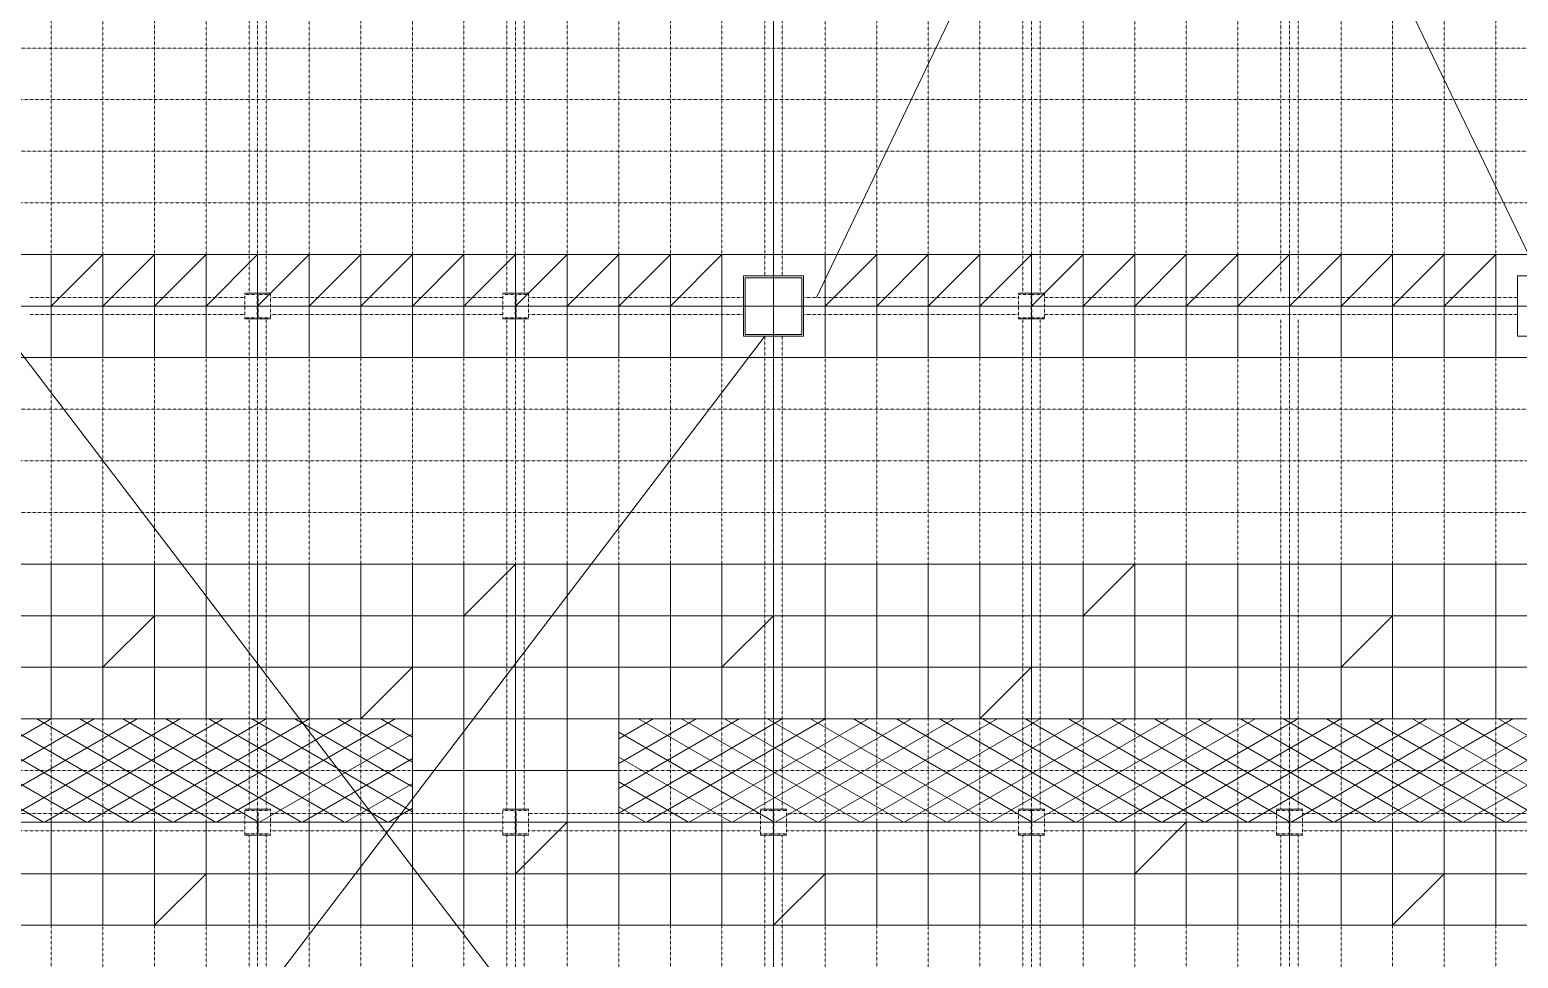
# Model space of a CAD drawing. Extents: x 73996 to 686888, y -9729 to 263202.
# Drawn here: x 337276 to 354586, y 191620 to 202415 of the extents above; entities that cross this region are included whole.
import ezdxf

# ---------------------------------------------------------------- set-up
doc = ezdxf.new("R2010")
doc.units = 0
doc.header["$LTSCALE"] = 20
doc.linetypes.add('Data Center Layout_L20$0$CENTER', pattern=[2, 1.25, -0.25, 0.25, -0.25])
doc.linetypes.add('Data Center Layout_L20$0$DOTK1', pattern=[0.1, 0.05, -0.05])
for name, color, linetype, lineweight in [('Data Center Layout_L20$0$$ALDG', 252, 'Data Center Layout_L20$0$DOTK1', 0), ('Data Center Layout_L20$0$$ALDG-P', 252, 'Continuous', 0), ('Data Center Layout_L20$0$$AREA-RC', 252, 'Continuous', 0), ('Data Center Layout_L20$0$$OOBIKI', 252, 'Data Center Layout_L20$0$DOTK1', 0), ('Data Center Layout_L20$0$ARC', 252, 'Continuous', 0), ('Data Center Layout_L20$0$H-SIN', 252, 'Data Center Layout_L20$0$CENTER', 9), ('Data Center Layout_L20$0$HOJO1', 252, 'Continuous', 0)]:
    doc.layers.add(name, color=color, linetype=linetype, lineweight=lineweight)
pattern_1 = [(30, (275940.24, 28654.4), (-125, 216.50635), []), (330, (275940.24, 28654.4), (125, 216.50635), [])]

# ---------------------------------------------------------------- blocks, each defined once
blk = doc.blocks.new('Data Center Layout_L20$0$BLANK')
blk.add_lwpolyline([(0, 0), (600, 0), (600, 600), (0, 600)], close=True)
blk = doc.blocks.new('Data Center Layout_L20$0$45%-AL-G')
blk.add_line((600, 600), (0, 0))
blk.add_lwpolyline([(0, 0), (600, 0), (600, 600), (0, 600)], close=True)
blk = doc.blocks.new('Data Center Layout_L20$0$A$C80dc7663')
at = {"layer": 'Data Center Layout_L20$0$$ALDG-P', "linetype": 'Data Center Layout_L20$0$DOTK1'}
h = blk.add_hatch(dxfattribs=at)
h.set_pattern_fill('EXP', color=256, scale=100, style=0)
h.set_pattern_definition(pattern_1)
h.paths.add_polyline_path([(378340.24, 160045.59), (383740.24, 160045.59), (383740.24, 161245.59), (378340.24, 161245.59)])
h = blk.add_hatch(dxfattribs=at)
h.set_pattern_fill('EXP', color=256, scale=100, style=0)
h.set_pattern_definition(pattern_1)
h.paths.add_polyline_path([(386140.24, 160045.59), (404740.24, 160045.59), (404740.24, 161245.59), (386140.24, 161245.59)])
at = {"layer": 'Data Center Layout_L20$0$$ALDG'}
for p, q in [((379540.24, 148995.59), (379540.24, 184153.09)), ((380140.24, 184153.09), (380140.24, 148995.59)), ((380740.24, 148995.59), (380740.24, 184153.09)), ((381340.24, 184153.09), (381340.24, 148995.59)), ((381940.24, 148995.59), (381940.24, 184153.09)), ((382540.24, 184153.09), (382540.24, 148995.59)), ((383140.24, 148995.59), (383140.24, 184153.09)), ((383740.24, 184153.09), (383740.24, 148995.59)), ((384340.24, 148995.59), (384340.24, 184153.09)), ((384940.24, 184153.09), (384940.24, 148995.59)), ((385540.24, 148995.59), (385540.24, 184153.09)), ((386140.24, 184153.09), (386140.24, 148995.59)), ((386740.24, 148995.59), (386740.24, 184153.09)), ((387340.24, 148995.59), (387340.24, 184153.09)), ((388540.24, 184153.09), (388540.24, 148995.59)), ((389140.24, 148995.59), (389140.24, 184153.09)), ((389740.24, 184153.09), (389740.24, 148995.59)), ((390340.24, 148995.59), (390340.24, 184153.09)), ((390940.24, 184153.09), (390940.24, 148395.59)), ((391540.24, 148395.59), (391540.24, 184153.09)), ((392140.24, 184153.09), (392140.24, 148395.59)), ((392740.24, 148395.59), (392740.24, 184153.09)), ((393340.24, 184153.09), (393340.24, 148395.59)), ((393940.24, 148395.59), (393940.24, 184153.09)), ((394540.24, 184153.09), (394540.24, 148395.59)), ((395140.24, 148395.59), (395140.24, 184153.09)), ((395740.24, 184153.09), (395740.24, 148395.59)), ((396340.24, 148395.59), (396340.24, 184153.09)), ((387940.24, 183695.59), (387940.24, 166395.59)), ((531290.24, 169045.59), (334590.24, 169045.59)), ((334590.24, 168445.59), (531290.24, 168445.59)), ((531290.24, 167845.59), (334590.24, 167845.59)), ((334590.24, 167245.59), (531290.24, 167245.59)), ((531290.24, 166645.59), (334590.24, 166645.59)), ((379290.24, 166045.59), (387590.24, 166045.59)), ((388290.24, 166045.59), (396590.24, 166045.59)), ((387940.24, 148995.59), (387940.24, 165695.59)), ((334590.24, 165445.59), (531290.24, 165445.59)), ((531290.24, 164845.59), (334590.24, 164845.59)), ((334590.24, 164245.59), (531290.24, 164245.59)), ((531290.24, 163645.59), (334590.24, 163645.59)), ((334590.24, 163045.59), (531290.24, 163045.59)), ((531290.24, 162445.59), (334590.24, 162445.59)), ((334590.24, 161845.59), (531290.24, 161845.59)), ((531290.24, 161245.59), (334590.24, 161245.59)), ((334590.24, 160645.59), (531290.24, 160645.59)), ((334590.24, 160045.59), (531290.24, 160045.59)), ((531290.24, 159445.59), (334590.24, 159445.59)), ((334590.24, 158845.59), (531290.24, 158845.59))]:
    blk.add_line(p, q, dxfattribs=at)
at = {"layer": 'Data Center Layout_L20$0$$ALDG-P'}
blk.add_lwpolyline([(376540.24, 151045.59), (418540.24, 151045.59), (418540.24, 163045.59), (376540.24, 163045.59), (376540.24, 158845.59), (405940.24, 158845.59), (405940.24, 157045.59), (376540.24, 157045.59)], close=True, dxfattribs=at)
at = {"layer": 'Data Center Layout_L20$0$$AREA-RC'}
for points in [[(334590.24, 182845.59), (334590.24, 184203.09), (372590.24, 184203.09), (372590.24, 182845.59), (342940.24, 182845.59), (342940.24, 181045.59), (387940.24, 181045.59), (387940.24, 182845.59), (379390.24, 182845.59), (379390.24, 184203.09), (396590.24, 184203.09), (396590.24, 183695.59), (396940.24, 183695.59), (396940.24, 182245.59), (393340.24, 182245.59), (393340.24, 178045.59), (396940.24, 178045.59), (396940.24, 166645.59), (336340.24, 166645.59), (336340.24, 178645.59), (339940.24, 178645.59), (339940.24, 182845.59)], [(334590.24, 148345.59), (334590.24, 165445.59), (396940.24, 165445.59), (396940.24, 163045.59), (360940.24, 163045.59), (360940.24, 162445.59), (338140.24, 162445.59), (338140.24, 161245.59), (362140.24, 161245.59), (362140.24, 157645.59), (338140.24, 157645.59), (338140.24, 151045.59), (385540.24, 151045.59), (385540.24, 148945.59), (362165.24, 148945.59), (362165.24, 147995.59), (361290.24, 147995.59), (361290.24, 148395.59), (360590.24, 148395.59), (360590.24, 147995.59), (352290.24, 147995.59), (352290.24, 148395.59), (342590.24, 148395.59), (342590.24, 148345.59)], [(376540.24, 157045.59), (405940.24, 157045.59), (405940.24, 158845.59), (376540.24, 158845.59)]]:
    blk.add_lwpolyline(points, close=True, dxfattribs=at)
at = {"layer": 'Data Center Layout_L20$0$$OOBIKI'}
for p, q in [((381840.24, 166195.59), (381840.24, 171895.59)), ((382040.24, 166195.59), (382040.24, 171895.59)), ((384840.24, 166195.59), (384840.24, 171895.59)), ((385040.24, 166195.59), (385040.24, 171895.59)), ((387840.24, 166395.59), (387840.24, 171895.59)), ((388040.24, 166395.59), (388040.24, 171895.59)), ((390840.24, 166195.59), (390840.24, 171895.59)), ((391040.24, 166195.59), (391040.24, 171895.59)), ((393840.24, 166195.59), (393840.24, 171895.59)), ((394040.24, 166195.59), (394040.24, 171895.59)), ((379290.24, 166145.59), (381790.24, 166145.59)), ((382090.24, 166145.59), (384790.24, 166145.59)), ((385090.24, 166145.59), (387590.24, 166145.59)), ((388290.24, 166145.59), (390790.24, 166145.59)), ((391090.24, 166145.59), (396590.24, 166145.59)), ((379290.24, 165945.59), (381790.24, 165945.59)), ((381840.24, 160195.59), (381840.24, 165895.59)), ((382040.24, 160195.59), (382040.24, 165895.59)), ((382090.24, 165945.59), (384790.24, 165945.59)), ((384840.24, 160195.59), (384840.24, 165895.59)), ((385040.24, 160195.59), (385040.24, 165895.59)), ((385090.24, 165945.59), (387590.24, 165945.59)), ((388290.24, 165945.59), (390790.24, 165945.59)), ((390840.24, 160195.59), (390840.24, 165895.59)), ((391040.24, 160195.59), (391040.24, 165895.59)), ((391090.24, 165945.59), (396590.24, 165945.59)), ((393840.24, 160195.59), (393840.24, 165895.59)), ((394040.24, 160195.59), (394040.24, 165895.59)), ((387840.24, 160195.59), (387840.24, 165695.59)), ((388040.24, 160195.59), (388040.24, 165695.59)), ((381790.24, 160145.59), (379090.24, 160145.59)), ((384790.24, 160145.59), (382090.24, 160145.59)), ((387790.24, 160145.59), (385090.24, 160145.59)), ((390790.24, 160145.59), (388090.24, 160145.59)), ((393790.24, 160145.59), (391090.24, 160145.59)), ((396790.24, 160145.59), (394090.24, 160145.59)), ((379090.24, 159945.59), (381790.24, 159945.59)), ((382090.24, 159945.59), (384790.24, 159945.59)), ((385090.24, 159945.59), (387790.24, 159945.59)), ((388090.24, 159945.59), (390790.24, 159945.59)), ((391090.24, 159945.59), (393790.24, 159945.59)), ((394090.24, 159945.59), (396790.24, 159945.59)), ((381840.24, 154195.59), (381840.24, 159895.59)), ((382040.24, 154195.59), (382040.24, 159895.59)), ((384840.24, 154195.59), (384840.24, 159895.59)), ((385040.24, 154195.59), (385040.24, 159895.59)), ((387840.24, 154195.59), (387840.24, 159895.59)), ((388040.24, 154195.59), (388040.24, 159895.59)), ((390840.24, 154195.59), (390840.24, 159895.59)), ((391040.24, 154195.59), (391040.24, 159895.59)), ((393840.24, 154195.59), (393840.24, 159895.59)), ((394040.24, 154195.59), (394040.24, 159895.59))]:
    blk.add_line(p, q, dxfattribs=at)
at = {"layer": 'Data Center Layout_L20$0$$OOBIKI', "linetype": 'Data Center Layout_L20$0$DOTK1'}
for points in [[(381790.24, 166195.59), (382090.24, 166195.59), (382090.24, 166180.59), (381945.24, 166180.59), (381945.24, 165910.59), (382090.24, 165910.59), (382090.24, 165895.59), (381790.24, 165895.59), (381790.24, 165910.59), (381935.24, 165910.59), (381935.24, 166180.59), (381790.24, 166180.59)], [(384790.24, 166195.59), (385090.24, 166195.59), (385090.24, 166180.59), (384945.24, 166180.59), (384945.24, 165910.59), (385090.24, 165910.59), (385090.24, 165895.59), (384790.24, 165895.59), (384790.24, 165910.59), (384935.24, 165910.59), (384935.24, 166180.59), (384790.24, 166180.59)], [(390790.24, 166195.59), (391090.24, 166195.59), (391090.24, 166180.59), (390945.24, 166180.59), (390945.24, 165910.59), (391090.24, 165910.59), (391090.24, 165895.59), (390790.24, 165895.59), (390790.24, 165910.59), (390935.24, 165910.59), (390935.24, 166180.59), (390790.24, 166180.59)], [(381790.24, 160195.59), (382090.24, 160195.59), (382090.24, 160180.59), (381945.24, 160180.59), (381945.24, 159910.59), (382090.24, 159910.59), (382090.24, 159895.59), (381790.24, 159895.59), (381790.24, 159910.59), (381935.24, 159910.59), (381935.24, 160180.59), (381790.24, 160180.59)], [(384790.24, 160195.59), (385090.24, 160195.59), (385090.24, 160180.59), (384945.24, 160180.59), (384945.24, 159910.59), (385090.24, 159910.59), (385090.24, 159895.59), (384790.24, 159895.59), (384790.24, 159910.59), (384935.24, 159910.59), (384935.24, 160180.59), (384790.24, 160180.59)], [(387790.24, 160195.59), (388090.24, 160195.59), (388090.24, 160180.59), (387945.24, 160180.59), (387945.24, 159910.59), (388090.24, 159910.59), (388090.24, 159895.59), (387790.24, 159895.59), (387790.24, 159910.59), (387935.24, 159910.59), (387935.24, 160180.59), (387790.24, 160180.59)], [(390790.24, 160195.59), (391090.24, 160195.59), (391090.24, 160180.59), (390945.24, 160180.59), (390945.24, 159910.59), (391090.24, 159910.59), (391090.24, 159895.59), (390790.24, 159895.59), (390790.24, 159910.59), (390935.24, 159910.59), (390935.24, 160180.59), (390790.24, 160180.59)], [(393790.24, 160195.59), (394090.24, 160195.59), (394090.24, 160180.59), (393945.24, 160180.59), (393945.24, 159910.59), (394090.24, 159910.59), (394090.24, 159895.59), (393790.24, 159895.59), (393790.24, 159910.59), (393935.24, 159910.59), (393935.24, 160180.59), (393790.24, 160180.59)]]:
    blk.add_lwpolyline(points, close=True, dxfattribs=at)
at = {"layer": 'Data Center Layout_L20$0$$OOBIKI'}
for points in [[(381790.24, 165895.59), (382090.24, 165895.59), (382090.24, 166195.59), (381790.24, 166195.59)], [(384790.24, 165895.59), (385090.24, 165895.59), (385090.24, 166195.59), (384790.24, 166195.59)], [(390790.24, 165895.59), (391090.24, 165895.59), (391090.24, 166195.59), (390790.24, 166195.59)], [(381790.24, 159895.59), (382090.24, 159895.59), (382090.24, 160195.59), (381790.24, 160195.59)], [(384790.24, 159895.59), (385090.24, 159895.59), (385090.24, 160195.59), (384790.24, 160195.59)], [(387790.24, 159895.59), (388090.24, 159895.59), (388090.24, 160195.59), (387790.24, 160195.59)], [(390790.24, 159895.59), (391090.24, 159895.59), (391090.24, 160195.59), (390790.24, 160195.59)], [(393790.24, 159895.59), (394090.24, 159895.59), (394090.24, 160195.59), (393790.24, 160195.59)]]:
    blk.add_lwpolyline(points, close=True, dxfattribs=at)
at = {"layer": 'Data Center Layout_L20$0$ARC'}
for points in [[(387590.24, 165695.59), (387590.24, 166395.59), (388290.24, 166395.59), (388290.24, 165695.59)], [(387610.24, 165715.59), (387610.24, 166375.59), (388270.24, 166375.59), (388270.24, 165715.59)], [(396590.24, 165695.59), (396590.24, 166395.59), (397290.24, 166395.59), (397290.24, 165695.59)], [(378340.24, 160045.59), (383740.24, 160045.59), (383740.24, 161245.59), (378340.24, 161245.59)], [(386140.24, 160045.59), (404740.24, 160045.59), (404740.24, 161245.59), (386140.24, 161245.59)]]:
    blk.add_lwpolyline(points, close=True, dxfattribs=at)
at = {"layer": 'Data Center Layout_L20$0$H-SIN'}
for p, q in [((387940.24, 124521.53), (387940.24, 230045.59)), ((294307.41, 166045.59), (588940.24, 166045.59)), ((294307.41, 160045.59), (588940.24, 160045.59))]:
    blk.add_line(p, q, dxfattribs=at)
at = {"layer": 'Data Center Layout_L20$0$HOJO1'}
for p, q in [((388440.24, 183820.59), (396840.24, 166395.59)), ((388440.24, 166145.59), (396840.24, 183695.59)), ((387840.24, 165695.59), (379040.24, 154145.59)), ((379040.24, 165695.59), (387840.24, 154145.59))]:
    blk.add_line(p, q, dxfattribs=at)
at = {"layer": 'Data Center Layout_L20$0$$ALDG-P'}
for name, p in [('Data Center Layout_L20$0$BLANK', (378940.24, 166045.59)), ('Data Center Layout_L20$0$45%-AL-G', (379540.24, 166045.59)), ('Data Center Layout_L20$0$45%-AL-G', (380140.24, 166045.59)), ('Data Center Layout_L20$0$45%-AL-G', (380740.24, 166045.59)), ('Data Center Layout_L20$0$45%-AL-G', (381340.24, 166045.59)), ('Data Center Layout_L20$0$45%-AL-G', (381940.24, 166045.59)), ('Data Center Layout_L20$0$45%-AL-G', (382540.24, 166045.59)), ('Data Center Layout_L20$0$45%-AL-G', (383140.24, 166045.59)), ('Data Center Layout_L20$0$45%-AL-G', (383740.24, 166045.59)), ('Data Center Layout_L20$0$45%-AL-G', (384340.24, 166045.59)), ('Data Center Layout_L20$0$45%-AL-G', (384940.24, 166045.59)), ('Data Center Layout_L20$0$45%-AL-G', (385540.24, 166045.59)), ('Data Center Layout_L20$0$45%-AL-G', (386140.24, 166045.59)), ('Data Center Layout_L20$0$45%-AL-G', (386740.24, 166045.59)), ('Data Center Layout_L20$0$BLANK', (387340.24, 166045.59)), ('Data Center Layout_L20$0$BLANK', (387940.24, 166045.59)), ('Data Center Layout_L20$0$45%-AL-G', (388540.24, 166045.59)), ('Data Center Layout_L20$0$45%-AL-G', (389140.24, 166045.59)), ('Data Center Layout_L20$0$45%-AL-G', (389740.24, 166045.59)), ('Data Center Layout_L20$0$45%-AL-G', (390340.24, 166045.59)), ('Data Center Layout_L20$0$45%-AL-G', (390940.24, 166045.59)), ('Data Center Layout_L20$0$45%-AL-G', (391540.24, 166045.59)), ('Data Center Layout_L20$0$45%-AL-G', (392140.24, 166045.59)), ('Data Center Layout_L20$0$45%-AL-G', (392740.24, 166045.59)), ('Data Center Layout_L20$0$45%-AL-G', (393340.24, 166045.59)), ('Data Center Layout_L20$0$45%-AL-G', (393940.24, 166045.59)), ('Data Center Layout_L20$0$45%-AL-G', (394540.24, 166045.59)), ('Data Center Layout_L20$0$45%-AL-G', (395140.24, 166045.59)), ('Data Center Layout_L20$0$45%-AL-G', (395740.24, 166045.59)), ('Data Center Layout_L20$0$BLANK', (396340.24, 166045.59)), ('Data Center Layout_L20$0$BLANK', (378940.24, 165445.59)), ('Data Center Layout_L20$0$BLANK', (379540.24, 165445.59)), ('Data Center Layout_L20$0$BLANK', (380140.24, 165445.59)), ('Data Center Layout_L20$0$BLANK', (380740.24, 165445.59)), ('Data Center Layout_L20$0$BLANK', (381340.24, 165445.59)), ('Data Center Layout_L20$0$BLANK', (381940.24, 165445.59)), ('Data Center Layout_L20$0$BLANK', (382540.24, 165445.59)), ('Data Center Layout_L20$0$BLANK', (383140.24, 165445.59)), ('Data Center Layout_L20$0$BLANK', (383740.24, 165445.59)), ('Data Center Layout_L20$0$BLANK', (384340.24, 165445.59)), ('Data Center Layout_L20$0$BLANK', (384940.24, 165445.59)), ('Data Center Layout_L20$0$BLANK', (385540.24, 165445.59)), ('Data Center Layout_L20$0$BLANK', (386140.24, 165445.59)), ('Data Center Layout_L20$0$BLANK', (386740.24, 165445.59)), ('Data Center Layout_L20$0$BLANK', (387340.24, 165445.59)), ('Data Center Layout_L20$0$BLANK', (387940.24, 165445.59)), ('Data Center Layout_L20$0$BLANK', (388540.24, 165445.59)), ('Data Center Layout_L20$0$BLANK', (389140.24, 165445.59)), ('Data Center Layout_L20$0$BLANK', (389740.24, 165445.59)), ('Data Center Layout_L20$0$BLANK', (390340.24, 165445.59)), ('Data Center Layout_L20$0$BLANK', (390940.24, 165445.59)), ('Data Center Layout_L20$0$BLANK', (391540.24, 165445.59)), ('Data Center Layout_L20$0$BLANK', (392140.24, 165445.59)), ('Data Center Layout_L20$0$BLANK', (392740.24, 165445.59)), ('Data Center Layout_L20$0$BLANK', (393340.24, 165445.59)), ('Data Center Layout_L20$0$BLANK', (393940.24, 165445.59)), ('Data Center Layout_L20$0$BLANK', (394540.24, 165445.59)), ('Data Center Layout_L20$0$BLANK', (395140.24, 165445.59)), ('Data Center Layout_L20$0$BLANK', (395740.24, 165445.59)), ('Data Center Layout_L20$0$BLANK', (396340.24, 165445.59)), ('Data Center Layout_L20$0$BLANK', (378940.24, 162445.59)), ('Data Center Layout_L20$0$BLANK', (379540.24, 162445.59)), ('Data Center Layout_L20$0$BLANK', (380140.24, 162445.59)), ('Data Center Layout_L20$0$BLANK', (380740.24, 162445.59)), ('Data Center Layout_L20$0$BLANK', (381340.24, 162445.59)), ('Data Center Layout_L20$0$BLANK', (381940.24, 162445.59)), ('Data Center Layout_L20$0$BLANK', (382540.24, 162445.59)), ('Data Center Layout_L20$0$BLANK', (383140.24, 162445.59)), ('Data Center Layout_L20$0$BLANK', (383740.24, 162445.59)), ('Data Center Layout_L20$0$45%-AL-G', (384340.24, 162445.59)), ('Data Center Layout_L20$0$BLANK', (384940.24, 162445.59)), ('Data Center Layout_L20$0$BLANK', (385540.24, 162445.59)), ('Data Center Layout_L20$0$BLANK', (386140.24, 162445.59)), ('Data Center Layout_L20$0$BLANK', (386740.24, 162445.59)), ('Data Center Layout_L20$0$BLANK', (387340.24, 162445.59)), ('Data Center Layout_L20$0$BLANK', (387940.24, 162445.59)), ('Data Center Layout_L20$0$BLANK', (388540.24, 162445.59)), ('Data Center Layout_L20$0$BLANK', (389140.24, 162445.59)), ('Data Center Layout_L20$0$BLANK', (389740.24, 162445.59)), ('Data Center Layout_L20$0$BLANK', (390340.24, 162445.59)), ('Data Center Layout_L20$0$BLANK', (390940.24, 162445.59)), ('Data Center Layout_L20$0$45%-AL-G', (391540.24, 162445.59)), ('Data Center Layout_L20$0$BLANK', (392140.24, 162445.59)), ('Data Center Layout_L20$0$BLANK', (392740.24, 162445.59)), ('Data Center Layout_L20$0$BLANK', (393340.24, 162445.59)), ('Data Center Layout_L20$0$BLANK', (393940.24, 162445.59)), ('Data Center Layout_L20$0$BLANK', (394540.24, 162445.59)), ('Data Center Layout_L20$0$BLANK', (395140.24, 162445.59)), ('Data Center Layout_L20$0$BLANK', (395740.24, 162445.59)), ('Data Center Layout_L20$0$BLANK', (396340.24, 162445.59)), ('Data Center Layout_L20$0$BLANK', (378940.24, 161845.59)), ('Data Center Layout_L20$0$BLANK', (379540.24, 161845.59)), ('Data Center Layout_L20$0$45%-AL-G', (380140.24, 161845.59)), ('Data Center Layout_L20$0$BLANK', (380740.24, 161845.59)), ('Data Center Layout_L20$0$BLANK', (381340.24, 161845.59)), ('Data Center Layout_L20$0$BLANK', (381940.24, 161845.59)), ('Data Center Layout_L20$0$BLANK', (382540.24, 161845.59)), ('Data Center Layout_L20$0$BLANK', (383140.24, 161845.59)), ('Data Center Layout_L20$0$BLANK', (383740.24, 161845.59)), ('Data Center Layout_L20$0$BLANK', (384340.24, 161845.59)), ('Data Center Layout_L20$0$BLANK', (384940.24, 161845.59)), ('Data Center Layout_L20$0$BLANK', (385540.24, 161845.59)), ('Data Center Layout_L20$0$BLANK', (386140.24, 161845.59)), ('Data Center Layout_L20$0$BLANK', (386740.24, 161845.59)), ('Data Center Layout_L20$0$45%-AL-G', (387340.24, 161845.59)), ('Data Center Layout_L20$0$BLANK', (387940.24, 161845.59)), ('Data Center Layout_L20$0$BLANK', (388540.24, 161845.59)), ('Data Center Layout_L20$0$BLANK', (389140.24, 161845.59)), ('Data Center Layout_L20$0$BLANK', (389740.24, 161845.59)), ('Data Center Layout_L20$0$BLANK', (390340.24, 161845.59)), ('Data Center Layout_L20$0$BLANK', (390940.24, 161845.59)), ('Data Center Layout_L20$0$BLANK', (391540.24, 161845.59)), ('Data Center Layout_L20$0$BLANK', (392140.24, 161845.59)), ('Data Center Layout_L20$0$BLANK', (392740.24, 161845.59)), ('Data Center Layout_L20$0$BLANK', (393340.24, 161845.59)), ('Data Center Layout_L20$0$BLANK', (393940.24, 161845.59)), ('Data Center Layout_L20$0$45%-AL-G', (394540.24, 161845.59)), ('Data Center Layout_L20$0$BLANK', (395140.24, 161845.59)), ('Data Center Layout_L20$0$BLANK', (395740.24, 161845.59)), ('Data Center Layout_L20$0$BLANK', (396340.24, 161845.59)), ('Data Center Layout_L20$0$BLANK', (378940.24, 161245.59)), ('Data Center Layout_L20$0$BLANK', (379540.24, 161245.59)), ('Data Center Layout_L20$0$BLANK', (380140.24, 161245.59)), ('Data Center Layout_L20$0$BLANK', (380740.24, 161245.59)), ('Data Center Layout_L20$0$BLANK', (381340.24, 161245.59)), ('Data Center Layout_L20$0$BLANK', (381940.24, 161245.59)), ('Data Center Layout_L20$0$BLANK', (382540.24, 161245.59)), ('Data Center Layout_L20$0$45%-AL-G', (383140.24, 161245.59)), ('Data Center Layout_L20$0$BLANK', (383740.24, 161245.59)), ('Data Center Layout_L20$0$BLANK', (384340.24, 161245.59)), ('Data Center Layout_L20$0$BLANK', (384940.24, 161245.59)), ('Data Center Layout_L20$0$BLANK', (385540.24, 161245.59)), ('Data Center Layout_L20$0$BLANK', (386140.24, 161245.59)), ('Data Center Layout_L20$0$BLANK', (386740.24, 161245.59)), ('Data Center Layout_L20$0$BLANK', (387340.24, 161245.59)), ('Data Center Layout_L20$0$BLANK', (387940.24, 161245.59)), ('Data Center Layout_L20$0$BLANK', (388540.24, 161245.59)), ('Data Center Layout_L20$0$BLANK', (389140.24, 161245.59)), ('Data Center Layout_L20$0$BLANK', (389740.24, 161245.59)), ('Data Center Layout_L20$0$45%-AL-G', (390340.24, 161245.59)), ('Data Center Layout_L20$0$BLANK', (390940.24, 161245.59)), ('Data Center Layout_L20$0$BLANK', (391540.24, 161245.59)), ('Data Center Layout_L20$0$BLANK', (392140.24, 161245.59)), ('Data Center Layout_L20$0$BLANK', (392740.24, 161245.59)), ('Data Center Layout_L20$0$BLANK', (393340.24, 161245.59)), ('Data Center Layout_L20$0$BLANK', (393940.24, 161245.59)), ('Data Center Layout_L20$0$BLANK', (394540.24, 161245.59)), ('Data Center Layout_L20$0$BLANK', (395140.24, 161245.59)), ('Data Center Layout_L20$0$BLANK', (395740.24, 161245.59)), ('Data Center Layout_L20$0$BLANK', (396340.24, 161245.59)), ('Data Center Layout_L20$0$BLANK', (383740.24, 160645.59)), ('Data Center Layout_L20$0$BLANK', (384340.24, 160645.59)), ('Data Center Layout_L20$0$BLANK', (384940.24, 160645.59)), ('Data Center Layout_L20$0$BLANK', (385540.24, 160645.59)), ('Data Center Layout_L20$0$BLANK', (383740.24, 160045.59)), ('Data Center Layout_L20$0$BLANK', (384340.24, 160045.59)), ('Data Center Layout_L20$0$BLANK', (384940.24, 160045.59)), ('Data Center Layout_L20$0$BLANK', (385540.24, 160045.59)), ('Data Center Layout_L20$0$BLANK', (378940.24, 159445.59)), ('Data Center Layout_L20$0$BLANK', (379540.24, 159445.59)), ('Data Center Layout_L20$0$BLANK', (380140.24, 159445.59)), ('Data Center Layout_L20$0$BLANK', (380740.24, 159445.59)), ('Data Center Layout_L20$0$BLANK', (381340.24, 159445.59)), ('Data Center Layout_L20$0$BLANK', (381940.24, 159445.59)), ('Data Center Layout_L20$0$BLANK', (382540.24, 159445.59)), ('Data Center Layout_L20$0$BLANK', (383140.24, 159445.59)), ('Data Center Layout_L20$0$BLANK', (383740.24, 159445.59)), ('Data Center Layout_L20$0$BLANK', (384340.24, 159445.59)), ('Data Center Layout_L20$0$45%-AL-G', (384940.24, 159445.59)), ('Data Center Layout_L20$0$BLANK', (385540.24, 159445.59)), ('Data Center Layout_L20$0$BLANK', (386140.24, 159445.59)), ('Data Center Layout_L20$0$BLANK', (386740.24, 159445.59)), ('Data Center Layout_L20$0$BLANK', (387340.24, 159445.59)), ('Data Center Layout_L20$0$BLANK', (387940.24, 159445.59)), ('Data Center Layout_L20$0$BLANK', (388540.24, 159445.59)), ('Data Center Layout_L20$0$BLANK', (389140.24, 159445.59)), ('Data Center Layout_L20$0$BLANK', (389740.24, 159445.59)), ('Data Center Layout_L20$0$BLANK', (390340.24, 159445.59)), ('Data Center Layout_L20$0$BLANK', (390940.24, 159445.59)), ('Data Center Layout_L20$0$BLANK', (391540.24, 159445.59)), ('Data Center Layout_L20$0$45%-AL-G', (392140.24, 159445.59)), ('Data Center Layout_L20$0$BLANK', (392740.24, 159445.59)), ('Data Center Layout_L20$0$BLANK', (393340.24, 159445.59)), ('Data Center Layout_L20$0$BLANK', (393940.24, 159445.59)), ('Data Center Layout_L20$0$BLANK', (394540.24, 159445.59)), ('Data Center Layout_L20$0$BLANK', (395140.24, 159445.59)), ('Data Center Layout_L20$0$BLANK', (395740.24, 159445.59)), ('Data Center Layout_L20$0$BLANK', (396340.24, 159445.59)), ('Data Center Layout_L20$0$BLANK', (378940.24, 158845.59)), ('Data Center Layout_L20$0$BLANK', (379540.24, 158845.59)), ('Data Center Layout_L20$0$BLANK', (380140.24, 158845.59)), ('Data Center Layout_L20$0$45%-AL-G', (380740.24, 158845.59)), ('Data Center Layout_L20$0$BLANK', (381340.24, 158845.59)), ('Data Center Layout_L20$0$BLANK', (381940.24, 158845.59)), ('Data Center Layout_L20$0$BLANK', (382540.24, 158845.59)), ('Data Center Layout_L20$0$BLANK', (383140.24, 158845.59)), ('Data Center Layout_L20$0$BLANK', (383740.24, 158845.59)), ('Data Center Layout_L20$0$BLANK', (384340.24, 158845.59)), ('Data Center Layout_L20$0$BLANK', (384940.24, 158845.59)), ('Data Center Layout_L20$0$BLANK', (385540.24, 158845.59)), ('Data Center Layout_L20$0$BLANK', (386140.24, 158845.59)), ('Data Center Layout_L20$0$BLANK', (386740.24, 158845.59)), ('Data Center Layout_L20$0$BLANK', (387340.24, 158845.59)), ('Data Center Layout_L20$0$45%-AL-G', (387940.24, 158845.59)), ('Data Center Layout_L20$0$BLANK', (388540.24, 158845.59)), ('Data Center Layout_L20$0$BLANK', (389140.24, 158845.59)), ('Data Center Layout_L20$0$BLANK', (389740.24, 158845.59)), ('Data Center Layout_L20$0$BLANK', (390340.24, 158845.59)), ('Data Center Layout_L20$0$BLANK', (390940.24, 158845.59)), ('Data Center Layout_L20$0$BLANK', (391540.24, 158845.59)), ('Data Center Layout_L20$0$BLANK', (392140.24, 158845.59)), ('Data Center Layout_L20$0$BLANK', (392740.24, 158845.59)), ('Data Center Layout_L20$0$BLANK', (393340.24, 158845.59)), ('Data Center Layout_L20$0$BLANK', (393940.24, 158845.59)), ('Data Center Layout_L20$0$BLANK', (394540.24, 158845.59)), ('Data Center Layout_L20$0$45%-AL-G', (395140.24, 158845.59)), ('Data Center Layout_L20$0$BLANK', (395740.24, 158845.59)), ('Data Center Layout_L20$0$BLANK', (396340.24, 158845.59))]:
    blk.add_blockref(name, p, dxfattribs=at)
blk = doc.blocks.new('Data Center Layout_L20')
blk.add_blockref('Data Center Layout_L20$0$A$C80dc7663', (-42015, 33157))

msp = doc.modelspace()

# ---------------------------------------------------------------- block references
msp.add_blockref('Data Center Layout_L20', (0, 0))

doc.saveas('drawing.dxf')
